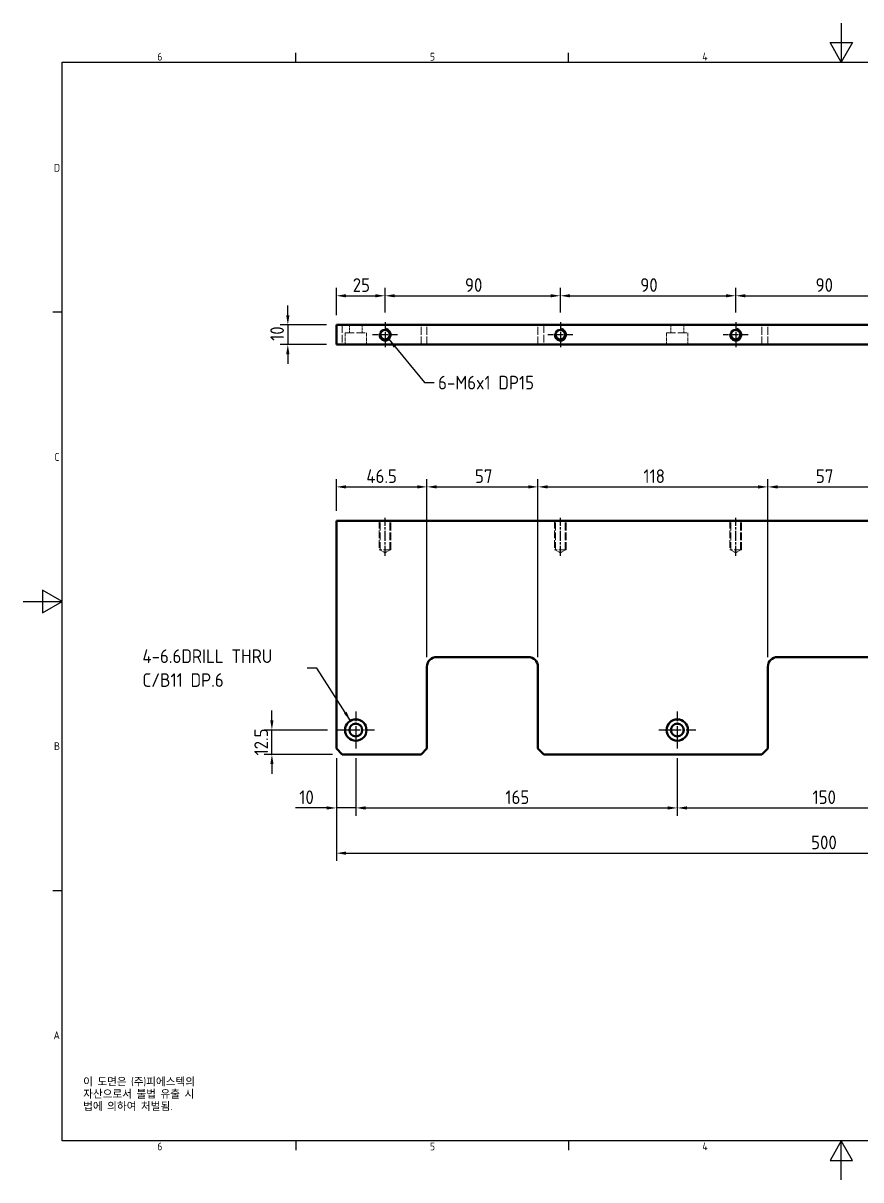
# Model space of a CAD drawing. Header units: millimetres. Extents: x 0 to 840, y 0 to 594.
# Drawn here: x 0 to 430, y 0 to 594 of the extents above; entities that cross this region are included whole.
import ezdxf

# ---------------------------------------------------------------- set-up
doc = ezdxf.new("R2010")
doc.units = ezdxf.units.MM
doc.header["$LTSCALE"] = 2
doc.linetypes.add('CHAIN', pattern=[0.3543, 0.2362, -0.0295, 0.0591, -0.0295])
doc.linetypes.add('DASHED', pattern=[0.2067, 0.1654, -0.0413])
doc.layers.get('0').update_dxf_attribs({"color": 3, "lineweight": 25})
for name, color, linetype, lineweight in [('가려진 것(ISO)', 2, 'DASHED', 18), ('가시적인 것(ISO)', 3, 'Continuous', 40), ('가시적인 좁은 것(ISO)', 3, 'Continuous', 35), ('경계(ISO)', 7, 'Continuous', 25), ('기호(ISO)', 5, 'Continuous', 25), ('중심 표식(ISO)', 1, 'Continuous', 25), ('중심선(ISO)', 1, 'Continuous', 25), ('치수(ISO)', 2, 'Continuous', 25)]:
    doc.layers.add(name, color=color, linetype=linetype, lineweight=lineweight)
doc.styles.add('문자 텍스트_PSTEK_POSCO', font='isocp.shx')
doc.styles.add('치수 텍스트_PSTEK_POSCO', font='isocp.shx')
doc.dimstyles.new('치수_PSTEK_POSCO', dxfattribs={"dimscale": 2, "dimtxt": 3.5, "dimasz": 2.5, "dimexe": 2, "dimexo": 2.5, "dimgap": 1, "dimtad": 1, "dimrnd": 1e-08, "dimdsep": 46, "dimtxsty": '치수 텍스트_PSTEK_POSCO', "dimcen": 0.09, "dimdle": 10, "dimclrd": 7, "dimclre": 7, "dimclrt": 2, "dimadec": 1, "dimazin": 2, "dimtfac": 1, "dimtmove": 0, "dimatfit": 3, "dimfxl": 0, "dimtolj": 1, "dimlwd": -1, "dimlwe": -1, "dimarcsym": 0})
doc.dimstyles.new('치수_PSTEK_POSCO$7', dxfattribs={"dimscale": 2, "dimtxt": 3.5, "dimasz": 2.5, "dimexe": 2, "dimexo": 2.5, "dimgap": 1, "dimtad": 1, "dimrnd": 1e-08, "dimdsep": 46, "dimtxsty": '치수 텍스트_PSTEK_POSCO', "dimcen": 0.09, "dimdle": 10, "dimclrd": 7, "dimclre": 7, "dimclrt": 2, "dimadec": 1, "dimazin": 2, "dimtfac": 1, "dimtmove": 0, "dimatfit": 3, "dimfxl": 0, "dimtolj": 1, "dimlwd": -1, "dimlwe": -1, "dimarcsym": 0})

# ---------------------------------------------------------------- blocks, each defined once
blk = doc.blocks.new('경계 Default Border')
at = {"layer": '경계(ISO)'}
for p, q in [((70, 287), (70, 289.4)), ((140, 287), (140, 289.4)), ((10, 222.75), (7.6, 222.75)), ((10, 74.25), (7.6, 74.25)), ((70, 10), (70, 7.6)), ((140, 10), (140, 7.6))]:
    blk.add_line(p, q, dxfattribs=at)
at = {"layer": '경계(ISO)', "flags": 128}
for points in [[(210, 297), (210, 287), (207.11, 292), (212.89, 292), (210, 287)], [(10, 10), (10, 287), (410, 287), (410, 10), (10, 10)], [(0, 148.5), (10, 148.5), (5, 151.39), (5, 145.61), (10, 148.5)], [(210, 0), (210, 10), (207.11, 5), (212.89, 5), (210, 10)]]:
    blk.add_lwpolyline(points, dxfattribs=at)
at = {"layer": '경계(ISO)', "color": 2, "char_height": 2, "attachment_point": 7, "style": '문자 텍스트_PSTEK_POSCO'}
for s, insert in [('6', (34.43, 287.38)), ('5', (104.43, 287.38)), ('4', (174.32, 287.4)), ('D', (7.92, 258.86)), ('C', (8.03, 184.61)), ('B', (7.92, 110.36)), ('A', (7.81, 36.12)), ('6', (34.43, 7.58)), ('5', (104.43, 7.58)), ('4', (174.32, 7.6))]:
    blk.add_mtext(s, dxfattribs=dict(at, insert=insert))
blk = doc.blocks.new('*D22')
at = {"layer": 'Defpoints', "color": 0, "transparency": 16777216}
for p in [(185.78, 454), (185.78, 440.46), (160.78, 439)]:
    blk.add_point(p, dxfattribs=at)
at = {"layer": '치수(ISO)', "color": 7, "transparency": 16777216}
for p, q in [((160.78, 444), (160.78, 458)), ((185.78, 445.46), (185.78, 458)), ((165.78, 454), (180.78, 454))]:
    blk.add_line(p, q, dxfattribs=at)
for points in [[(165.78, 454.83), (165.78, 453.17), (160.78, 454)], [(180.78, 454.83), (180.78, 453.17), (185.78, 454)]]:
    blk.add_solid(points, dxfattribs=at)
at = {"layer": '치수(ISO)', "color": 2, "transparency": 16777216, "insert": (169.18, 459.5), "char_height": 7, "attachment_point": 4, "style": '치수 텍스트_PSTEK_POSCO'}
blk.add_mtext('\\A1;25', dxfattribs=at)
blk = doc.blocks.new('*D23')
at = {"layer": 'Defpoints', "color": 0, "transparency": 16777216}
for p in [(275.78, 454), (185.78, 440.46), (275.78, 440.46)]:
    blk.add_point(p, dxfattribs=at)
at = {"layer": '치수(ISO)', "color": 7, "transparency": 16777216}
for p, q in [((185.78, 445.46), (185.78, 458)), ((275.78, 445.46), (275.78, 458)), ((190.78, 454), (270.78, 454))]:
    blk.add_line(p, q, dxfattribs=at)
for points in [[(190.78, 454.83), (190.78, 453.17), (185.78, 454)], [(270.78, 454.83), (270.78, 453.17), (275.78, 454)]]:
    blk.add_solid(points, dxfattribs=at)
at = {"layer": '치수(ISO)', "color": 2, "transparency": 16777216, "insert": (226.8, 459.5), "char_height": 7, "attachment_point": 4, "style": '치수 텍스트_PSTEK_POSCO'}
blk.add_mtext('\\A1;90', dxfattribs=at)
blk = doc.blocks.new('*D24')
at = {"layer": 'Defpoints', "color": 0, "transparency": 16777216}
for p in [(365.78, 454), (275.78, 440.46), (365.78, 440.46)]:
    blk.add_point(p, dxfattribs=at)
at = {"layer": '치수(ISO)', "color": 7, "transparency": 16777216}
for p, q in [((275.78, 445.46), (275.78, 458)), ((365.78, 445.46), (365.78, 458)), ((280.78, 454), (360.78, 454))]:
    blk.add_line(p, q, dxfattribs=at)
for points in [[(280.78, 454.83), (280.78, 453.17), (275.78, 454)], [(360.78, 454.83), (360.78, 453.17), (365.78, 454)]]:
    blk.add_solid(points, dxfattribs=at)
at = {"layer": '치수(ISO)', "color": 2, "transparency": 16777216, "insert": (316.8, 459.5), "char_height": 7, "attachment_point": 4, "style": '치수 텍스트_PSTEK_POSCO'}
blk.add_mtext('\\A1;90', dxfattribs=at)
blk = doc.blocks.new('*D25')
at = {"layer": 'Defpoints', "color": 0, "transparency": 16777216}
for p in [(455.78, 454), (365.78, 440.46), (455.78, 440.46)]:
    blk.add_point(p, dxfattribs=at)
at = {"layer": '치수(ISO)', "color": 7, "transparency": 16777216}
for p, q in [((365.78, 445.46), (365.78, 458)), ((455.78, 445.46), (455.78, 458)), ((370.78, 454), (450.78, 454))]:
    blk.add_line(p, q, dxfattribs=at)
for points in [[(370.78, 454.83), (370.78, 453.17), (365.78, 454)], [(450.78, 454.83), (450.78, 453.17), (455.78, 454)]]:
    blk.add_solid(points, dxfattribs=at)
at = {"layer": '치수(ISO)', "color": 2, "transparency": 16777216, "insert": (406.8, 459.5), "char_height": 7, "attachment_point": 4, "style": '치수 텍스트_PSTEK_POSCO'}
blk.add_mtext('\\A1;90', dxfattribs=at)
blk = doc.blocks.new('*D29')
at = {"layer": 'Defpoints', "color": 0, "transparency": 16777216}
for p in [(160.78, 221.49), (170.78, 221.49), (170.78, 190.99)]:
    blk.add_point(p, dxfattribs=at)
at = {"layer": '치수(ISO)', "color": 7, "transparency": 16777216}
for p, q in [((160.78, 216.49), (160.78, 186.99)), ((170.78, 216.49), (170.78, 186.99)), ((155.78, 190.99), (139.75, 190.99)), ((170.78, 190.99), (160.78, 190.99)), ((175.78, 190.99), (180.78, 190.99))]:
    blk.add_line(p, q, dxfattribs=at)
for points in [[(155.78, 191.82), (155.78, 190.15), (160.78, 190.99)], [(175.78, 191.82), (175.78, 190.15), (170.78, 190.99)]]:
    blk.add_solid(points, dxfattribs=at)
at = {"layer": '치수(ISO)', "color": 2, "transparency": 16777216, "insert": (141.75, 196.49), "char_height": 7, "attachment_point": 4, "style": '치수 텍스트_PSTEK_POSCO'}
blk.add_mtext('\\A1;10', dxfattribs=at)
blk = doc.blocks.new('*D30')
at = {"layer": 'Defpoints', "color": 0, "transparency": 16777216}
for p in [(170.78, 221.49), (335.78, 221.49), (335.78, 190.99)]:
    blk.add_point(p, dxfattribs=at)
at = {"layer": '치수(ISO)', "color": 7, "transparency": 16777216}
for p, q in [((170.78, 216.49), (170.78, 186.99)), ((335.78, 216.49), (335.78, 186.99)), ((175.78, 190.99), (330.78, 190.99))]:
    blk.add_line(p, q, dxfattribs=at)
for points in [[(175.78, 191.82), (175.78, 190.15), (170.78, 190.99)], [(330.78, 191.82), (330.78, 190.15), (335.78, 190.99)]]:
    blk.add_solid(points, dxfattribs=at)
at = {"layer": '치수(ISO)', "color": 2, "transparency": 16777216, "insert": (247.55, 196.49), "char_height": 7, "attachment_point": 4, "style": '치수 텍스트_PSTEK_POSCO'}
blk.add_mtext('\\A1;165', dxfattribs=at)
blk = doc.blocks.new('*D31')
at = {"layer": 'Defpoints', "color": 0, "transparency": 16777216}
for p in [(335.78, 221.49), (485.78, 221.49), (485.78, 190.99)]:
    blk.add_point(p, dxfattribs=at)
at = {"layer": '치수(ISO)', "color": 7, "transparency": 16777216}
for p, q in [((335.78, 216.49), (335.78, 186.99)), ((485.78, 216.49), (485.78, 186.99)), ((340.78, 190.99), (480.78, 190.99))]:
    blk.add_line(p, q, dxfattribs=at)
for points in [[(340.78, 191.82), (340.78, 190.15), (335.78, 190.99)], [(480.78, 191.82), (480.78, 190.15), (485.78, 190.99)]]:
    blk.add_solid(points, dxfattribs=at)
at = {"layer": '치수(ISO)', "color": 2, "transparency": 16777216, "insert": (405.2, 196.49), "char_height": 7, "attachment_point": 4, "style": '치수 텍스트_PSTEK_POSCO'}
blk.add_mtext('\\A1;150', dxfattribs=at)
blk = doc.blocks.new('*D34')
at = {"layer": 'Defpoints', "color": 0, "transparency": 16777216}
for p in [(207.28, 355.85), (160.78, 338.49), (207.28, 263.49)]:
    blk.add_point(p, dxfattribs=at)
at = {"layer": '치수(ISO)', "color": 7, "transparency": 16777216}
for p, q in [((160.78, 343.49), (160.78, 359.85)), ((207.28, 268.49), (207.28, 359.85)), ((165.78, 355.85), (202.28, 355.85))]:
    blk.add_line(p, q, dxfattribs=at)
for points in [[(165.78, 356.68), (165.78, 355.02), (160.78, 355.85)], [(202.28, 356.68), (202.28, 355.02), (207.28, 355.85)]]:
    blk.add_solid(points, dxfattribs=at)
at = {"layer": '치수(ISO)', "color": 2, "transparency": 16777216, "insert": (176.16, 361.35), "char_height": 7, "attachment_point": 4, "style": '치수 텍스트_PSTEK_POSCO'}
blk.add_mtext('\\A1;46.5', dxfattribs=at)
blk = doc.blocks.new('*D35')
at = {"layer": 'Defpoints', "color": 0, "transparency": 16777216}
for p in [(264.28, 355.85), (207.28, 263.49), (264.28, 263.49)]:
    blk.add_point(p, dxfattribs=at)
at = {"layer": '치수(ISO)', "color": 7, "transparency": 16777216}
for p, q in [((207.28, 268.49), (207.28, 359.85)), ((264.28, 268.49), (264.28, 359.85)), ((212.28, 355.85), (259.28, 355.85))]:
    blk.add_line(p, q, dxfattribs=at)
for points in [[(212.28, 356.68), (212.28, 355.02), (207.28, 355.85)], [(259.28, 356.68), (259.28, 355.02), (264.28, 355.85)]]:
    blk.add_solid(points, dxfattribs=at)
at = {"layer": '치수(ISO)', "color": 2, "transparency": 16777216, "insert": (231.95, 361.35), "char_height": 7, "attachment_point": 4, "style": '치수 텍스트_PSTEK_POSCO'}
blk.add_mtext('\\A1;57', dxfattribs=at)
blk = doc.blocks.new('*D36')
at = {"layer": 'Defpoints', "color": 0, "transparency": 16777216}
for p in [(382.28, 355.85), (264.28, 263.49), (382.28, 263.49)]:
    blk.add_point(p, dxfattribs=at)
at = {"layer": '치수(ISO)', "color": 7, "transparency": 16777216}
for p, q in [((264.28, 268.49), (264.28, 359.85)), ((382.28, 268.49), (382.28, 359.85)), ((269.28, 355.85), (377.28, 355.85))]:
    blk.add_line(p, q, dxfattribs=at)
for points in [[(269.28, 356.68), (269.28, 355.02), (264.28, 355.85)], [(377.28, 356.68), (377.28, 355.02), (382.28, 355.85)]]:
    blk.add_solid(points, dxfattribs=at)
at = {"layer": '치수(ISO)', "color": 2, "transparency": 16777216, "insert": (318.4, 361.35), "char_height": 7, "attachment_point": 4, "style": '치수 텍스트_PSTEK_POSCO'}
blk.add_mtext('\\A1;118', dxfattribs=at)
blk = doc.blocks.new('*D37')
at = {"layer": 'Defpoints', "color": 0, "transparency": 16777216}
for p in [(439.28, 355.85), (382.28, 263.49), (439.28, 263.49)]:
    blk.add_point(p, dxfattribs=at)
at = {"layer": '치수(ISO)', "color": 7, "transparency": 16777216}
for p, q in [((382.28, 268.49), (382.28, 359.85)), ((439.28, 268.49), (439.28, 359.85)), ((387.28, 355.85), (434.28, 355.85))]:
    blk.add_line(p, q, dxfattribs=at)
for points in [[(387.28, 356.68), (387.28, 355.02), (382.28, 355.85)], [(434.28, 356.68), (434.28, 355.02), (439.28, 355.85)]]:
    blk.add_solid(points, dxfattribs=at)
at = {"layer": '치수(ISO)', "color": 2, "transparency": 16777216, "insert": (406.95, 361.35), "char_height": 7, "attachment_point": 4, "style": '치수 텍스트_PSTEK_POSCO'}
blk.add_mtext('\\A1;57', dxfattribs=at)
blk = doc.blocks.new('*D41')
at = {"layer": 'Defpoints', "color": 0, "transparency": 16777216}
for p in [(127.7, 230.99), (161.28, 230.99), (163.78, 218.49)]:
    blk.add_point(p, dxfattribs=at)
at = {"layer": '치수(ISO)', "color": 7, "transparency": 16777216}
for p, q in [((127.7, 235.99), (127.7, 240.99)), ((156.28, 230.99), (123.7, 230.99)), ((127.7, 218.49), (127.7, 230.99)), ((158.78, 218.49), (123.7, 218.49)), ((127.7, 213.49), (127.7, 208.49))]:
    blk.add_line(p, q, dxfattribs=at)
for points in [[(126.87, 235.99), (128.53, 235.99), (127.7, 230.99)], [(126.87, 213.49), (128.53, 213.49), (127.7, 218.49)]]:
    blk.add_solid(points, dxfattribs=at)
at = {"layer": '치수(ISO)', "color": 2, "transparency": 16777216, "insert": (122.2, 217.94), "char_height": 7, "attachment_point": 4, "rotation": 90, "style": '치수 텍스트_PSTEK_POSCO'}
blk.add_mtext('\\A1;12.5', dxfattribs=at)
blk = doc.blocks.new('*D44')
at = {"layer": 'Defpoints', "color": 0, "transparency": 16777216}
for p in [(160.78, 221.49), (660.78, 221.49), (660.78, 167.77)]:
    blk.add_point(p, dxfattribs=at)
at = {"layer": '치수(ISO)', "color": 7, "transparency": 16777216}
for p, q in [((160.78, 216.49), (160.78, 163.77)), ((660.78, 216.49), (660.78, 163.77)), ((165.78, 167.77), (655.78, 167.77))]:
    blk.add_line(p, q, dxfattribs=at)
for points in [[(165.78, 168.6), (165.78, 166.94), (160.78, 167.77)], [(655.78, 168.6), (655.78, 166.94), (660.78, 167.77)]]:
    blk.add_solid(points, dxfattribs=at)
at = {"layer": '치수(ISO)', "color": 2, "transparency": 16777216, "insert": (404.48, 173.27), "char_height": 7, "attachment_point": 4, "style": '치수 텍스트_PSTEK_POSCO'}
blk.add_mtext('\\A1;500', dxfattribs=at)
blk = doc.blocks.new('*D46')
at = {"layer": 'Defpoints', "color": 0, "transparency": 16777216}
for p in [(160.78, 439), (135.87, 429), (160.78, 429)]:
    blk.add_point(p, dxfattribs=at)
at = {"layer": '치수(ISO)', "color": 7, "transparency": 16777216}
for p, q in [((135.87, 444), (135.87, 449)), ((155.78, 439), (131.87, 439)), ((135.87, 439), (135.87, 429)), ((155.78, 429), (131.87, 429)), ((135.87, 424), (135.87, 419))]:
    blk.add_line(p, q, dxfattribs=at)
for points in [[(135.03, 444), (136.7, 444), (135.87, 439)], [(135.03, 424), (136.7, 424), (135.87, 429)]]:
    blk.add_solid(points, dxfattribs=at)
at = {"layer": '치수(ISO)', "color": 2, "transparency": 16777216, "insert": (130.37, 430.85), "char_height": 7, "attachment_point": 4, "rotation": 90, "style": '치수 텍스트_PSTEK_POSCO'}
blk.add_mtext('\\A1;10', dxfattribs=at)

msp = doc.modelspace()

# ---------------------------------------------------------------- linework, layer by layer
at = {"layer": '가려진 것(ISO)', "ltscale": 12.094824}
for p, q in [((163.779, 438.999), (163.779, 428.999)), ((204.279, 428.999), (204.279, 438.999)), ((207.279, 428.999), (207.279, 438.999)), ((264.279, 428.999), (264.279, 438.999)), ((267.279, 438.999), (267.279, 428.999)), ((379.279, 428.999), (379.279, 438.999)), ((382.279, 428.999), (382.279, 438.999)), ((182.779, 338.488), (182.779, 323.488)), ((183.321, 323.488), (183.321, 338.488)), ((188.238, 323.488), (188.238, 338.488)), ((188.779, 323.488), (188.779, 338.488)), ((272.779, 338.488), (272.779, 323.488)), ((273.321, 323.488), (273.321, 338.488)), ((278.238, 323.488), (278.238, 338.488)), ((278.779, 323.488), (278.779, 338.488)), ((362.779, 338.488), (362.779, 323.488)), ((363.321, 323.488), (363.321, 338.488)), ((368.238, 323.488), (368.238, 338.488)), ((368.779, 323.488), (368.779, 338.488))]:
    msp.add_line(p, q, dxfattribs=at)
at = {"layer": '가려진 것(ISO)', "ltscale": 13.932237}
for p, q in [((165.279, 434.999), (176.279, 434.999)), ((330.279, 434.999), (341.279, 434.999))]:
    msp.add_line(p, q, dxfattribs=at)
at = {"layer": '가려진 것(ISO)', "ltscale": 5.71399}
for p, q in [((165.279, 434.999), (165.279, 428.999)), ((176.279, 434.999), (176.279, 428.999)), ((330.279, 434.999), (330.279, 428.999)), ((341.279, 434.999), (341.279, 428.999))]:
    msp.add_line(p, q, dxfattribs=at)
at = {"layer": '가려진 것(ISO)', "ltscale": 3.809293}
for p, q in [((167.479, 438.999), (167.479, 434.999)), ((174.079, 438.999), (174.079, 434.999)), ((332.479, 438.999), (332.479, 434.999)), ((339.079, 438.999), (339.079, 434.999))]:
    msp.add_line(p, q, dxfattribs=at)
at = {"layer": '가려진 것(ISO)', "ltscale": 11.399102}
for p, q in [((188.779, 323.488), (182.779, 323.488)), ((278.779, 323.488), (272.779, 323.488)), ((368.779, 323.488), (362.779, 323.488))]:
    msp.add_line(p, q, dxfattribs=at)
at = {"layer": '가려진 것(ISO)', "ltscale": 2.731395}
for p, q in [((185.779, 322.011), (183.321, 323.488)), ((185.779, 322.011), (188.238, 323.488)), ((275.779, 322.011), (273.321, 323.488)), ((275.779, 322.011), (278.238, 323.488)), ((365.779, 322.011), (363.321, 323.488)), ((365.779, 322.011), (368.238, 323.488))]:
    msp.add_line(p, q, dxfattribs=at)
at = {"layer": '가시적인 것(ISO)'}
for p, q in [((160.779, 438.999), (660.779, 438.999)), ((160.779, 438.999), (160.779, 428.999)), ((660.779, 428.999), (160.779, 428.999)), ((160.779, 338.488), (160.779, 221.488)), ((660.779, 338.488), (160.779, 338.488)), ((212.279, 268.488), (259.279, 268.488)), ((387.279, 268.488), (434.279, 268.488)), ((207.279, 221.488), (207.279, 263.488)), ((264.279, 263.488), (264.279, 221.488)), ((382.279, 221.488), (382.279, 263.488)), ((163.779, 218.488), (160.779, 221.488)), ((207.279, 221.488), (204.279, 218.488)), ((267.279, 218.488), (264.279, 221.488)), ((382.279, 221.488), (379.279, 218.488)), ((163.779, 218.488), (204.279, 218.488)), ((267.279, 218.488), (379.279, 218.488))]:
    msp.add_line(p, q, dxfattribs=at)
for centre, radius in [((185.779, 433.999), 2.458), ((275.779, 433.999), 2.458), ((365.779, 433.999), 2.458), ((170.779, 230.988), 5.5), ((170.779, 230.988), 3.3), ((335.779, 230.988), 5.5), ((335.779, 230.988), 3.3)]:
    msp.add_circle(centre, radius, dxfattribs=at)
for centre, start, end in [((212.279, 263.488), 90, 180), ((259.279, 263.488), 0, 90), ((387.279, 263.488), 90, 180)]:
    msp.add_arc(centre, 5, start, end, dxfattribs=at)
at = {"layer": '가시적인 좁은 것(ISO)'}
for centre in [(185.779, 433.999), (275.779, 433.999), (365.779, 433.999)]:
    msp.add_arc(centre, 3, 170, 80, dxfattribs=at)
at = {"layer": '중심 표식(ISO)', "linetype": 'CHAIN', "ltscale": 7.176633}
for p, q in [((185.779, 440.458), (185.779, 427.541)), ((275.779, 440.458), (275.779, 427.541)), ((365.779, 440.458), (365.779, 427.541)), ((192.238, 433.999), (179.321, 433.999)), ((282.238, 433.999), (269.321, 433.999)), ((372.238, 433.999), (359.321, 433.999))]:
    msp.add_line(p, q, dxfattribs=at)
at = {"layer": '중심 표식(ISO)', "linetype": 'CHAIN', "ltscale": 10.556371}
for p, q in [((170.779, 240.488), (170.779, 221.488)), ((335.779, 240.488), (335.779, 221.488)), ((180.279, 230.988), (161.279, 230.988)), ((345.279, 230.988), (326.279, 230.988))]:
    msp.add_line(p, q, dxfattribs=at)
at = {"layer": '중심선(ISO)', "linetype": 'CHAIN', "ltscale": 10.821513}
for p, q in [((185.779, 320.511), (185.779, 339.988)), ((275.779, 320.511), (275.779, 339.988)), ((365.779, 320.511), (365.779, 339.988))]:
    msp.add_line(p, q, dxfattribs=at)

# ---------------------------------------------------------------- block references
at = {"xscale": 2, "yscale": 2, "zscale": 2}
msp.add_blockref('경계 Default Border', (0, 0), dxfattribs=at)

# ---------------------------------------------------------------- texts
at = {"layer": '기호(ISO)', "color": 2, "char_height": 7, "attachment_point": 4, "style": '치수 텍스트_PSTEK_POSCO'}
for s, insert, width, line_spacing_factor in [('{6-M6x1 DP15}', (212.987, 409.4), 58.15264, 0.6125), ('{4-6.6DRILL THRU \\PC/B11 DP.6}', (61.239, 262.782), 82.5058, 1.05)]:
    msp.add_mtext(s, dxfattribs=dict(at, insert=insert, width=width, line_spacing_factor=line_spacing_factor))
at = {"layer": '기호(ISO)', "color": 7, "insert": (30.789, 52.457), "char_height": 4, "width": 102.48028, "attachment_point": 1, "line_spacing_factor": 0.944221, "style": '문자 텍스트_PSTEK_POSCO'}
msp.add_mtext('{이 도면은 (주)피에스텍의\\P자산으로서 불법 유출 시 \\P법에 의하여 처벌됨.}', dxfattribs=at)

# ---------------------------------------------------------------- dimensions: what is measured, and where the dimension line sits
at = {"layer": '치수(ISO)', "color": 7}
for base, p1, p2, angle, override, picture, middle in [((185.779, 453.999), (160.779, 438.999), (185.779, 440.458), 180, {"dimdec": 2, "dimtp": 0, "dimtm": 0, "dimtdec": 2, "dimtofl": 0, "dimatfit": 1}, '*D22', (173.259, 453.999)), ((275.779, 453.999), (185.779, 440.458), (275.779, 440.458), 180, {"dimdec": 2, "dimtp": 0, "dimtm": 0, "dimtdec": 2, "dimtofl": 0, "dimatfit": 1}, '*D23', (230.799, 453.999)), ((365.779, 453.999), (275.779, 440.458), (365.779, 440.458), 180, {"dimdec": 2, "dimtp": 0, "dimtm": 0, "dimtdec": 2, "dimtofl": 0, "dimatfit": 1}, '*D24', (320.799, 453.999)), ((455.779, 453.999), (365.779, 440.458), (455.779, 440.458), 180, {"dimdec": 2, "dimtp": 0, "dimtm": 0, "dimtdec": 2, "dimtofl": 0, "dimatfit": 1}, '*D25', (410.799, 453.999)), ((135.866, 428.999), (160.779, 438.999), (160.779, 428.999), 90, {"dimdec": 2, "dimtp": 0, "dimtm": 0, "dimtdec": 2, "dimtofl": 1, "dimatfit": 1}, '*D46', (135.866, 433.999)), ((207.279, 355.851), (160.779, 338.488), (207.279, 263.488), 180, {"dimdec": 2, "dimtp": 0, "dimtm": 0, "dimtdec": 2, "dimtofl": 0, "dimatfit": 1}, '*D34', (184.009, 355.851)), ((264.279, 355.851), (207.279, 263.488), (264.279, 263.488), 180, {"dimdec": 2, "dimtp": 0, "dimtm": 0, "dimtdec": 2, "dimtofl": 0, "dimatfit": 1}, '*D35', (235.799, 355.851)), ((382.279, 355.851), (264.279, 263.488), (382.279, 263.488), 180, {"dimdec": 2, "dimtp": 0, "dimtm": 0, "dimtdec": 2, "dimtofl": 0, "dimatfit": 1}, '*D36', (323.299, 355.851)), ((439.279, 355.851), (382.279, 263.488), (439.279, 263.488), 180, {"dimdec": 2, "dimtp": 0, "dimtm": 0, "dimtdec": 2, "dimtofl": 0, "dimatfit": 1}, '*D37', (410.799, 355.851)), ((127.701, 230.988), (163.779, 218.488), (161.279, 230.988), 270, {"dimdec": 2, "dimtp": 0, "dimtm": 0, "dimtdec": 2, "dimtofl": 1, "dimatfit": 1}, '*D41', (127.701, 224.738)), ((170.779, 190.988), (160.779, 221.488), (170.779, 221.488), 180, {"dimdec": 2, "dimtp": 0, "dimtm": 0, "dimtdec": 2, "dimtofl": 1, "dimatfit": 1}, '*D29', (144.907, 190.988)), ((660.779, 167.771), (160.779, 221.488), (660.779, 221.488), 180, {"dimdec": 2, "dimtp": 0, "dimtm": 0, "dimtdec": 2, "dimtofl": 0, "dimatfit": 1}, '*D44', (410.779, 167.771)), ((335.779, 190.988), (170.779, 221.488), (335.779, 221.488), 180, {"dimdec": 2, "dimtp": 0, "dimtm": 0, "dimtdec": 2, "dimtofl": 0, "dimatfit": 1}, '*D30', (253.299, 190.988)), ((485.779, 190.988), (335.779, 221.488), (485.779, 221.488), 180, {"dimdec": 2, "dimtp": 0, "dimtm": 0, "dimtdec": 2, "dimtofl": 0, "dimatfit": 1}, '*D31', (410.799, 190.988))]:
    dim = msp.add_linear_dim(base=base, p1=p1, p2=p2, angle=angle, dimstyle='치수_PSTEK_POSCO', override=override, dxfattribs=at)
    dim.commit()
    dim.dimension.update_dxf_attribs({"geometry": picture, "text_midpoint": middle, "dimtype": 160})

# ---------------------------------------------------------------- leaders
at = {"layer": '기호(ISO)', "color": 7, "annotation_type": 0, "has_hookline": 1}
for points, hookline_direction, text_width in [([(187.682, 431.679), (205.987, 409.4), (210.987, 409.4)], 0, 50.409), ([(168.029, 235.751), (150.745, 262.782), (145.745, 262.782)], 1, 68.6)]:
    msp.add_leader(points, dimstyle='치수_PSTEK_POSCO$7', override={"dimtad": 0}, dxfattribs=dict(at, hookline_direction=hookline_direction, text_width=text_width))

doc.saveas('drawing.dxf')
